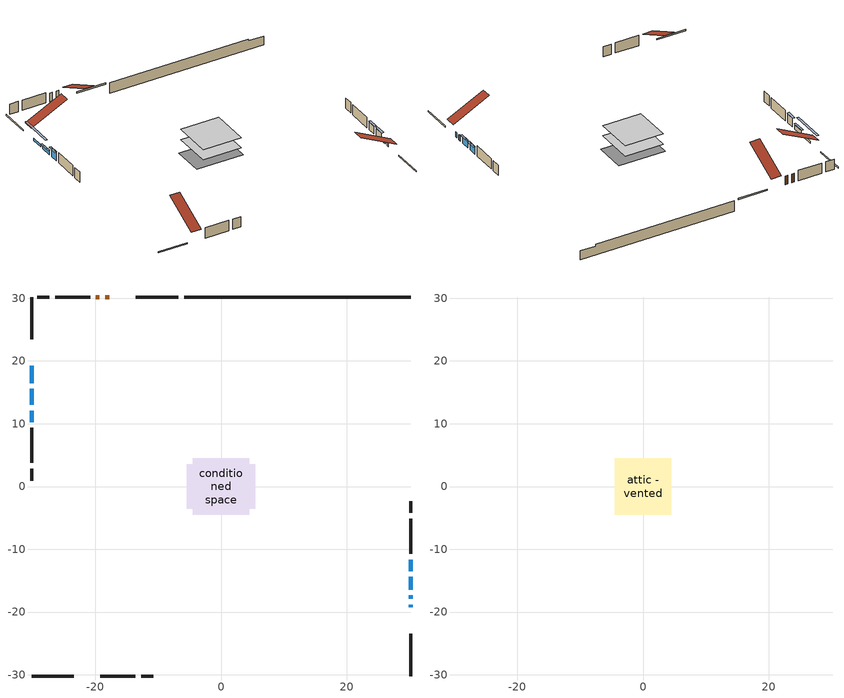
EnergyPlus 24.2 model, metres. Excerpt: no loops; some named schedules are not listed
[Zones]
conditioned space
 floor adiabatic (AdiabaticFloorConstruction): -4.47,-4.47 -4.47,4.47 4.47,4.47 4.47,-4.47 z0.61
 floor foundation (Slab1 construction): -5.44,-3.58 -5.44,3.58 5.44,3.58 5.44,-3.58 z-1.83
 wall outside (RimJoist1 construction): -6.82,30.2 -13.59,30.2 / -30.2,-30.2 -23.43,-30.2 / -30.2,30.2 -30.2,23.43 / 30.2,-30.2 30.2,-23.43 z0.61:0.91
 wall outside (AdiabaticWallConstruction 1): -17.81,30.2 -18.45,30.2 / -19.38,30.2 -19.94,30.2 z0.61:2.64
 wall outside (AdiabaticWallConstruction): 30.2,-19.21 30.2,-18.82 / 30.2,-17.89 30.2,-17.36 z0.61:1.83; -30.2,19.21 -30.2,16.47 z0.61:1.12; -30.2,15.54 -30.2,13.02 z0.61:1.58; -30.2,12.09 -30.2,10.26 z0.61:2.64; 30.2,-16.43 30.2,-14.4 / 30.2,-13.47 30.2,-11.64 z0.61:2.31
 wall outside (Wall1 construction): -20.87,30.2 -26.44,30.2 / -19.21,-30.2 -13.64,-30.2 / -30.2,9.34 -30.2,3.76 / 30.2,-10.71 30.2,-5.14 z0.61:3.05
 wall outside (Wall2 construction): -27.37,30.2 -29.27,30.2 / -12.71,-30.2 -10.81,-30.2 / -30.2,2.84 -30.2,0.94 / 30.2,-4.21 30.2,-2.31 z0.61:3.05
 wall foundation (FoundationWall1 construction): -5.89,30.2,-1.83 -5.89,30.2,0.61 26.59,30.2,0.61 26.59,30.2,0.22 30.2,30.2,0.22 30.2,30.2,-1.83
 window (WindowConstruction 4): 30.2,-19.21 30.2,-18.82 z0.61:1.83
 window (WindowConstruction 6): -30.2,19.21 -30.2,16.47 z0.61:1.12
 window (WindowConstruction): -30.2,15.54 -30.2,13.02 z0.61:1.58
 window (WindowConstruction 1): -30.2,12.09 -30.2,10.26 z0.61:2.64
 window (WindowConstruction 5): 30.2,-17.89 30.2,-17.36 z0.61:1.83
 window (WindowConstruction 2): 30.2,-16.43 30.2,-14.4 z0.61:2.31
 window (WindowConstruction 3): 30.2,-13.47 30.2,-11.64 z0.61:2.31
 door (Door): -17.81,30.2 -18.45,30.2 z0.61:2.64
 door (Door 1): -19.38,30.2 -19.94,30.2 z0.61:2.64
 ceiling adiabatic (AdiabaticFloorConstruction): 4.47,-4.47 4.47,4.47 -4.47,4.47 -4.47,-4.47 z0.61
attic - vented
 floor to conditioned space (Floor1 construction Reversed): -4.47,-4.47 -4.47,4.47 4.47,4.47 4.47,-4.47 z3.05
 roof outside (Roof1 construction): -16.88,30.2,3.05 -16.88,21.75,7.27 -14.52,21.75,7.27 -14.52,30.2,3.05; -20.14,-30.2,3.05 -20.14,-21.75,7.27 -22.5,-21.75,7.27 -22.5,-30.2,3.05; -30.2,20.14,3.05 -21.75,20.14,7.27 -21.75,22.5,7.27 -30.2,22.5,3.05; 30.2,-20.14,3.05 21.75,-20.14,7.27 21.75,-22.5,7.27 30.2,-22.5,3.05
shading: -30.2,13.83 -30.2,21.85 -30.61,21.85 -30.61,13.83 z3.76; -30.2,12.82 -30.2,15.74 -30.61,15.74 -30.61,12.82 z1.78; -30.2,10.06 -30.2,12.29 -30.61,12.29 -30.61,10.06 z2.84; 30.2,-14.2 30.2,-16.63 30.61,-16.63 30.61,-14.2 z2.51; 30.2,-11.44 30.2,-13.67 30.61,-13.67 30.61,-11.44 z2.51
[Building]
Building 1: Terrain=Suburbs
[Site:Location]
Quebec Intl AP_QC: Latitude {deg}=46.8; Longitude {deg}=-71.38; Time Zone {hr}=-5; Elevation {m}=74; Keep Site Location Information=Yes
[Site:GroundTemperature:Shallow]
0.0108218, -2.24938, -2.43038, -1.3578, 2.94801, 7.23376, 10.9493, 13.303, 13.5029, 11.5886, 7.96783, 3.81355
[Site:WaterMainsTemperature]
Calculation Method=Schedule; Temperature Schedule=mains temperature schedule
[Material] Roughness=Rough; Thermal Absorptance=0.9
Name | Thickness {m} | Conductivity {W/m-K} | Density {kg/m3} | Specific Heat {J/kg-K} | Solar Absorptance | Visible Absorptance
asphalt or fiberglass shingles | 0.00635 | 0.162714 | 1121.4 | 1465.45 | 0.4 | 0.4
ceiling loosefill ins | 0.254 | 0.0480833 | 16.02 | 1046.75 | 0.7 | 0.7
ceiling stud and cavity | 0.1397 | 0.180722 | 65.682 | 1177.47 | 0.7 | 0.7
concrete 4.0 in. | 0.1016 | 1.803125 | 2242.8 | 837.4 | 0.7 | 0.7
concrete 8.0 in. | 0.2032 | 1.803125 | 2242.8 | 837.4 | 0.7 | 0.7
door material | 0.04445 | 0.053851 | 512.64 | 1214.23 | 0.7 | 0.7
exterior vertical ins | 0.0392557 | 0.029427 | 32.04 | 1214.23 | 0.7 | 0.7
floor covering | 0.0127 | 0.0433444 | 54.468 | 1339.84 | 0.6 | 0.6
floor rigid ins; wall rigid ins | 0.512978 | 0.029427 | 32.04 | 1214.23 | 0.7 | 0.7
floor stud and cavity | 0.1397 | 1.75129 | 37.0049 | 1207.88 | 0.7 | 0.7
furniture material conditioned space 1 | 0.1524 | 0.115458 | 640.8 | 1214.23 | 0.6 | 0.6
gypsum board | 0.0127 | 0.160291 | 801 | 837.4 | 0.6 | 0.6
gypsum board 1 | 0.0127 | 0.160291 | 801 | 837.4 | 0.7 | 0.7
osb sheathing 0.5 in. | 0.0127 | 0.115458 | 512.64 | 1214.23 | 0.7 | 0.7
osb sheathing 0.75 in. | 0.01905 | 0.115458 | 512.64 | 1214.23 | 0.7 | 0.7
osb sheathing 2.0 in. | 0.0508 | 0.115458 | 512.64 | 1214.23 | 0.7 | 0.7
rim joist stud and cavity | 0.0508 | 0.028296 | 125.044 | 1163.47 | 0.6 | 0.6
wall stud and cavity | 0.1397 | 0.080875 | 139.0536 | 1170.24 | 0.7 | 0.7
wall stud and cavity 1 | 0.1397 | 0.0740787 | 139.0536 | 1170.24 | 0.7 | 0.7
wall stud and cavity 2 | 0.0889 | 0.380278 | 52.3479 | 1209.89 | 0.7 | 0.7
wall stud and cavity 3 | 0.0889 | 0.391764 | 83.0341 | 1211.67 | 0.7 | 0.7
wood siding | 0.0254 | 0.102417 | 544.68 | 1172.36 | 0.4 | 0.4
wood siding 1; wood siding 2; wood siding 3 | 0.0254 | 0.102417 | 544.68 | 1172.36 | 0.7 | 0.7
[WindowMaterial:SimpleGlazingSystem]
Name | U-Factor {W/m2-K} | Solar Heat Gain Coefficient
WindowMaterial | 2.77597 | 0.55
WindowMaterial 1 | 2.82821 | 0.59
WindowMaterial 2 | 2.78676 | 0.61
WindowMaterial 3 | 2.79414 | 0.65
WindowMaterial 4 | 2.992306 | 0.59
WindowMaterial 5 | 2.98152 | 0.61
WindowMaterial 6 | 2.76291 | 0.48
[Construction]
AdiabaticFloorConstruction: floor stud and cavity, floor rigid ins, osb sheathing 0.75 in., floor covering
AdiabaticWallConstruction: wood siding 2, wall rigid ins, wall stud and cavity 2, gypsum board
AdiabaticWallConstruction 1: wood siding 3, wall rigid ins, wall stud and cavity 2, gypsum board
Door; Door 1: door material
Floor1 construction Reversed: gypsum board, ceiling stud and cavity, ceiling loosefill ins
FoundationWall1 construction: concrete 8.0 in., gypsum board 1
furniture construction conditioned space 1: furniture material conditioned space 1
PartitionWallConstruction: gypsum board, wall stud and cavity 3, gypsum board
RimJoist1 construction: wood siding 1, osb sheathing 2.0 in., rim joist stud and cavity
Roof1 construction: asphalt or fiberglass shingles
Slab1 construction: concrete 4.0 in.
Wall1 construction: wood siding, osb sheathing 0.5 in., wall stud and cavity, gypsum board
Wall2 construction: wood siding, osb sheathing 0.5 in., wall stud and cavity 1, gypsum board
WindowConstruction: WindowMaterial
WindowConstruction 1: WindowMaterial 1
WindowConstruction 2: WindowMaterial 2
WindowConstruction 3: WindowMaterial 3
WindowConstruction 4: WindowMaterial 4
WindowConstruction 5: WindowMaterial 5
WindowConstruction 6: WindowMaterial 6
[Zone] Multiplier=1; Part of Total Floor Area=Yes
Name | Volume {m3}
attic - vented | 53.1434
conditioned space | 400.6
[Space]
Name | Zone | Volume {m3}
attic - vented 1 | attic - vented | 53.1434
conditioned space 1 | conditioned space | 400.6
[ZoneInfiltration:EffectiveLeakageArea]
infil attic - vented 1: Zone or Space=attic - vented 1; Schedule=Always On Discrete; Effective Air Leakage Area {cm2}=2946.83; Stack Coefficient=0.000293761; Wind Coefficient=1.15802e-05
[ZoneMixing]
whole house fan mix: Zone or Space=attic - vented; Schedule=Always On Continuous; Design Flow Rate Calculation Method=Flow/Zone; Design Flow Rate {m3/s}=0; Source Zone or Space=conditioned space
[SurfaceProperty:ExposedFoundationPerimeter]
Slab1: Exposed Perimeter Calculation Method=TotalExposedPerimeter; Total Exposed Perimeter {m}=36.089
[InternalMass] Zone or ZoneList=conditioned space; Space or SpaceList=conditioned space 1
Name | Construction | Surface Area {m2}
furniture mass conditioned space 1 | furniture construction conditioned space 1 | 63.108
partition wall mass | PartitionWallConstruction | 157.77
[Lights]
interior lighting: Zone or ZoneList or Space or SpaceList=conditioned space 1; Schedule=interior lighting schedule; Design Level Calculation Method=LightingLevel; Lighting Level {W}=343.2; Return Air Fraction=0; Fraction Radiant=0.6; Fraction Visible=0.2; Fraction Replaceable=1
[People]
occupants: Zone or ZoneList or Space or SpaceList=conditioned space 1; Number of People Schedule=occupants schedule; Number of People Calculation Method=People; Number of People=3; Fraction Radiant=0.314171; Sensible Heat Fraction=0.56303; Activity Level Schedule=occupants activity schedule; Carbon Dioxide Generation Rate {m3/s-W}=0; Enable ASHRAE 55 Comfort Warnings=No; Mean Radiant Temperature Calculation Type=EnclosureAveraged
[ElectricEquipment] Zone or ZoneList or Space or SpaceList=conditioned space 1; Design Level Calculation Method=EquipmentLevel
Name | Schedule | Design Level {W} | Fraction Latent | Fraction Radiant | Fraction Lost
clothes dryer | clothes dryer schedule | 140.772 | 0.015 | 0.081 | 0.85
clothes washer | clothes washer schedule | 32.1985 | 0.03 | 0.162 | 0.7
cooking range | cooking range schedule | 215.147 | 0.08 | 0.432 | 0.2
dishwasher | dishwasher schedule | 66.8632 | 0.3 | 0.18 | 0.4
fridge | fridge schedule | 72.9452 | 0 | 0.6 | 0
mech vent house fan | mech vent house fan schedule | 6.33333 | 0 | 0 | 1
mech vent house fan cfis | mech vent house fan cfis schedule | 0 | 0 | 0 | 0
mech vent range fan 0 | mech vent range fan 0 schedule | 57 | 0 | 0 | 1
misc plug loads | misc plug loads schedule | 494.7 | 0.045 | 0.513 | 0.1
whole house fan | Always On Discrete | 0 | 0 | 0 | 1
[OtherEquipment] Zone or ZoneList or Space or SpaceList=conditioned space 1; Design Level Calculation Method=EquipmentLevel
Name | Fuel Type | Schedule | Design Level {W} | Fraction Latent | Fraction Radiant | Fraction Lost
clothes dryer 1 | Electricity | clothes dryer schedule | 0 | 0.015 | 0.081 | 0.85
cooking range 1 | Electricity | cooking range schedule | 0 | 0.08 | 0.432 | 0.2
general water use latent | None | general water use schedule | 62.594 | 1 | 0 | 0
general water use sensible | None | general water use schedule | -61.6891 | 0 | 0.6 | 0
mech vent house fan latent load | None | Always On Discrete | 0 | 1 | 0 | 0
mech vent house fan sensible load | None | Always On Discrete | 0 | 0 | 0 | 0
water heater energy adjustment1 | Electricity | Always On Discrete | 0.01 | 0 | 0 | 1
[ZoneInfiltration:DesignFlowRate] Zone or ZoneList or Space or SpaceList=conditioned space 1; Schedule=Always On Discrete; Design Flow Rate Calculation Method=Flow/Zone; Design Flow Rate {m3/s}=0
infil flow; natural vent flow; whole house fan flow
[ZoneControl:Thermostat]
conditioned space Thermostat: Zone or ZoneList=conditioned space; Control Type Schedule=conditioned space Thermostat Schedule; Control 1=conditioned space temperature setpoint; Temperature Difference Between Cutout And Setpoint {deltaC}=0
[ZoneHVAC:Baseboard:Convective:Electric]
electric baseboard: Availability Schedule=Always On Discrete; Heating Design Capacity {W}=7851.08; Efficiency=1
[AirLoopHVAC:UnitarySystem]
unit heater unitary system: Control Type=Load; Controlling Zone or Thermostat Location=conditioned space; Dehumidification Control Type=None; Availability Schedule=Always On Discrete; Supply Fan=unit heater supply fan; Fan Placement=BlowThrough; Supply Air Fan Operating Mode Schedule=unit heater auto fan schedule; Heating Coil=unit heater htg coil; DX Heating Coil Sizing Ratio=1; Use DOAS DX Cooling Coil=No; Minimum Supply Air Temperature {C}=2; Latent Load Control=SensibleOnlyLoadControl; Cooling Supply Air Flow Rate Method=None; Heating Supply Air Flow Rate Method=SupplyAirFlowRate; Heating Supply Air Flow Rate {m3/s}=0.00141584; No Load Supply Air Flow Rate Method=SupplyAirFlowRate; No Load Supply Air Flow Rate {m3/s}=0; No Load Supply Air Flow Rate Control Set To Low Speed=Yes; Maximum Supply Air Temperature {C}=48.8889; Maximum Outdoor Dry-Bulb Temperature for Supplemental Heater Operation {C}=21; Ancillary On-Cycle Electric Power {W}=0; Ancillary Off-Cycle Electric Power {W}=0
[Fan:SystemModel]
unit heater supply fan: Availability Schedule=Always On Discrete; Design Maximum Air Flow Rate {m3/s}=0.00141584; Speed Control Method=Discrete; Electric Power Minimum Flow Rate Fraction=0.2; Design Pressure Rise {Pa}=500; Motor Efficiency=1; Motor In Air Stream Fraction=1; Design Electric Power Consumption {W}=Autosize; Design Power Sizing Method=PowerPerFlow; Electric Power Per Unit Flow Rate {W/(m3/s)}=28251.7; Electric Power Per Unit Flow Rate Per Unit Pressure {W/((m3/s)-Pa)}=1.66667; Fan Total Efficiency=0.7; Motor Loss Radiative Fraction=0; Number of Speeds=1; Speed Flow Fraction 1=1; Speed Electric Power Fraction 1=1
[Coil:Heating:Fuel]
unit heater htg coil: Availability Schedule=Always On Discrete; Fuel Type=OtherFuel1; Burner Efficiency=0.3; Nominal Capacity {W}=0.293071; On Cycle Parasitic Electric Load {W}=0; Off Cycle Parasitic Fuel Load {W}=0
[Zone equipment]
conditioned space: electric baseboard, unit heater unitary system
[Foundation:Kiva]
Foundation Kiva 1: Initial Indoor Air Temperature {C}=18; Wall Height Above Grade {m}=0.609996; Wall Depth Below Slab {m}=0.2032; Custom Block Material Name 1=exterior vertical ins; Custom Block Depth 1 {m}=2.43998; Custom Block X Position 1 {m}=0.2159; Custom Block Z Position 1 {m}=0
[Foundation:Kiva:Settings]
Soil Conductivity {W/m-K}=0.849921; Soil Density {kg/m3}=1842.3; Soil Specific Heat {J/kg-K}=418.7; Ground Solar Absorptivity=0.9; Ground Thermal Absorptivity=0.9; Ground Surface Roughness {m}=0.03; Far-Field Width {m}=40; Deep-Ground Boundary Condition=ZeroFlux; Deep-Ground Depth {m}=40; Minimum Cell Dimension {m}=0.2; Maximum Cell Growth Coefficient=3; Simulation Timestep=Timestep
[Exterior:Lights]
exterior lighting: Schedule=exterior lighting schedule; Design Level {W}=75.6
[EnergyManagementSystem:GlobalVariable]
infil_program_Qfan
infil_program_Qinf
natural_vent_program_Qnv
natural_vent_program_Qwhf
[EnergyManagementSystem:Sensor]
Name | Output:Variable or Output:Meter Index Key | Output:Variable or Output:Meter
airflow_gain | infil flow | Infiltration Sensible Heat Gain Energy
airflow_gain_1 | natural vent flow | Infiltration Sensible Heat Gain Energy
airflow_gain_2 | whole house fan flow | Infiltration Sensible Heat Gain Energy
airflow_loss | infil flow | Infiltration Sensible Heat Loss Energy
airflow_loss_1 | natural vent flow | Infiltration Sensible Heat Loss Energy
airflow_loss_2 | whole house fan flow | Infiltration Sensible Heat Loss Energy
clg_load_cond |  | Cooling:EnergyTransfer:Zone:CONDITIONED SPACE
clg_sp_s; clg_sp_s_1 | cooling setpoint | Schedule Value
clothes_dryer_exhaust_0_sch_s | clothes dryer exhaust 0 schedule | Schedule Value
conditioned_space_clg_unmet_s | conditioned space | Zone Cooling Setpoint Not Met Time
conditioned_space_htg_unmet_s | conditioned space | Zone Heating Setpoint Not Met Time
cool_season | cooling season schedule | Schedule Value
fridge_tin_s | conditioned space | Zone Mean Air Temperature
htg_load_cond |  | Heating:EnergyTransfer:Zone:CONDITIONED SPACE
htg_sp_s; htg_sp_s_1 | heating setpoint | Schedule Value
ig_ee_conv | clothes dryer | Electric Equipment Convective Heating Energy
ig_ee_conv_2 | cooking range | Electric Equipment Convective Heating Energy
ig_ee_conv_4 | fridge | Electric Equipment Convective Heating Energy
ig_ee_conv_5 | misc plug loads | Electric Equipment Convective Heating Energy
ig_ee_conv_6 | whole house fan | Electric Equipment Convective Heating Energy
ig_ee_rad | clothes dryer | Electric Equipment Radiant Heating Energy
ig_ee_rad_2 | cooking range | Electric Equipment Radiant Heating Energy
ig_ee_rad_4 | fridge | Electric Equipment Radiant Heating Energy
ig_ee_rad_5 | misc plug loads | Electric Equipment Radiant Heating Energy
ig_ee_rad_6 | whole house fan | Electric Equipment Radiant Heating Energy
ig_lgt_conv | interior lighting | Lights Convective Heating Energy
ig_lgt_rad | interior lighting | Lights Radiant Heating Energy
ig_lgt_vis | interior lighting | Lights Visible Radiation Heating Energy
ig_oe_conv | clothes dryer 1 | Other Equipment Convective Heating Energy
ig_oe_conv_1 | cooking range 1 | Other Equipment Convective Heating Energy
ig_oe_conv_2 | general water use latent | Other Equipment Convective Heating Energy
ig_oe_conv_3 | general water use sensible | Other Equipment Convective Heating Energy
ig_oe_conv_4 | water heater energy adjustment1 | Other Equipment Convective Heating Energy
ig_oe_rad | clothes dryer 1 | Other Equipment Radiant Heating Energy
ig_oe_rad_1 | cooking range 1 | Other Equipment Radiant Heating Energy
ig_oe_rad_2 | general water use latent | Other Equipment Radiant Heating Energy
ig_oe_rad_3 | general water use sensible | Other Equipment Radiant Heating Energy
ig_oe_rad_4 | water heater energy adjustment1 | Other Equipment Radiant Heating Energy
ig_ppl_conv | occupants | People Convective Heating Energy
ig_ppl_rad | occupants | People Radiant Heating Energy
im_conv | furniture mass conditioned space 1 | Surface Inside Face Convection Heat Gain Energy
im_conv_1 | partition wall mass | Surface Inside Face Convection Heat Gain Energy
im_ig | furniture mass conditioned space 1 | Surface Inside Face Internal Gains Radiation Heat Gain Energy
im_ig_1 | partition wall mass | Surface Inside Face Internal Gains Radiation Heat Gain Energy
im_lgt | furniture mass conditioned space 1 | Surface Inside Face Lights Radiation Heat Gain Energy
im_lgt_1 | partition wall mass | Surface Inside Face Lights Radiation Heat Gain Energy
im_sol | furniture mass conditioned space 1 | Surface Inside Face Solar Radiation Heat Gain Energy
im_sol_1 | partition wall mass | Surface Inside Face Solar Radiation Heat Gain Energy
im_surf | furniture mass conditioned space 1 | Surface Inside Face Net Surface Thermal Radiation Heat Gain Energy
im_surf_1 | partition wall mass | Surface Inside Face Net Surface Thermal Radiation Heat Gain Energy
mech_vent_range_fan_0_sch_s | mech vent range fan 0 schedule | Schedule Value
mv_conv | mech vent house fan | Electric Equipment Convective Heating Energy
mv_conv_1 | mech vent house fan cfis | Electric Equipment Convective Heating Energy
mv_conv_2 | mech vent range fan 0 | Electric Equipment Convective Heating Energy
mv_conv_3 | mech vent house fan latent load | Other Equipment Convective Heating Energy
mv_conv_4 | mech vent house fan sensible load | Other Equipment Convective Heating Energy
mv_rad | mech vent house fan | Electric Equipment Radiant Heating Energy
mv_rad_1 | mech vent house fan cfis | Electric Equipment Radiant Heating Energy
mv_rad_2 | mech vent range fan 0 | Electric Equipment Radiant Heating Energy
mv_rad_3 | mech vent house fan latent load | Other Equipment Radiant Heating Energy
mv_rad_4 | mech vent house fan sensible load | Other Equipment Radiant Heating Energy
natural_vent_s | natural vent schedule | Schedule Value
out_pb_s |  | Site Outdoor Air Barometric Pressure
out_wt_s |  | Site Outdoor Air Humidity Ratio
site_vw_s |  | Site Wind Speed
ss_back_out | Window1 | Surface Window Shortwave from Zone Back Out Window Heat Transfer Rate
ss_back_out_1 | Window10 | Surface Window Shortwave from Zone Back Out Window Heat Transfer Rate
ss_back_out_2 | Window2 | Surface Window Shortwave from Zone Back Out Window Heat Transfer Rate
ss_back_out_3 | Window5 | Surface Window Shortwave from Zone Back Out Window Heat Transfer Rate
ss_back_out_4 | Window6 | Surface Window Shortwave from Zone Back Out Window Heat Transfer Rate
ss_back_out_5 | Window7 | Surface Window Shortwave from Zone Back Out Window Heat Transfer Rate
ss_back_out_6 | Window9 | Surface Window Shortwave from Zone Back Out Window Heat Transfer Rate
ss_conv | Door1 | Surface Inside Face Convection Heat Gain Energy
ss_conv_1 | Door2 | Surface Inside Face Convection Heat Gain Energy
ss_conv_2 | Window1 | Surface Inside Face Convection Heat Gain Energy
ss_conv_3 | Window10 | Surface Inside Face Convection Heat Gain Energy
ss_conv_4 | Window2 | Surface Inside Face Convection Heat Gain Energy
ss_conv_5 | Window5 | Surface Inside Face Convection Heat Gain Energy
ss_conv_6 | Window6 | Surface Inside Face Convection Heat Gain Energy
ss_conv_7 | Window7 | Surface Inside Face Convection Heat Gain Energy
ss_conv_8 | Window9 | Surface Inside Face Convection Heat Gain Energy
ss_ig | Door1 | Surface Inside Face Internal Gains Radiation Heat Gain Energy
ss_ig_1 | Door2 | Surface Inside Face Internal Gains Radiation Heat Gain Energy
ss_ig_2 | Window1 | Surface Inside Face Internal Gains Radiation Heat Gain Energy
ss_ig_3 | Window10 | Surface Inside Face Internal Gains Radiation Heat Gain Energy
ss_ig_4 | Window2 | Surface Inside Face Internal Gains Radiation Heat Gain Energy
ss_ig_5 | Window5 | Surface Inside Face Internal Gains Radiation Heat Gain Energy
ss_ig_6 | Window6 | Surface Inside Face Internal Gains Radiation Heat Gain Energy
ss_ig_7 | Window7 | Surface Inside Face Internal Gains Radiation Heat Gain Energy
ss_ig_8 | Window9 | Surface Inside Face Internal Gains Radiation Heat Gain Energy
ss_lgt | Door1 | Surface Inside Face Lights Radiation Heat Gain Energy
ss_lgt_1 | Door2 | Surface Inside Face Lights Radiation Heat Gain Energy
ss_sol | Door1 | Surface Inside Face Solar Radiation Heat Gain Energy
ss_sol_1 | Door2 | Surface Inside Face Solar Radiation Heat Gain Energy
ss_surf | Door1 | Surface Inside Face Net Surface Thermal Radiation Heat Gain Energy
ss_surf_1 | Door2 | Surface Inside Face Net Surface Thermal Radiation Heat Gain Energy
ss_surf_2 | Window1 | Surface Inside Face Net Surface Thermal Radiation Heat Gain Energy
ss_surf_3 | Window10 | Surface Inside Face Net Surface Thermal Radiation Heat Gain Energy
ss_surf_4 | Window2 | Surface Inside Face Net Surface Thermal Radiation Heat Gain Energy
ss_surf_5 | Window5 | Surface Inside Face Net Surface Thermal Radiation Heat Gain Energy
ss_surf_6 | Window6 | Surface Inside Face Net Surface Thermal Radiation Heat Gain Energy
ss_surf_7 | Window7 | Surface Inside Face Net Surface Thermal Radiation Heat Gain Energy
ss_surf_8 | Window9 | Surface Inside Face Net Surface Thermal Radiation Heat Gain Energy
ss_trans_in | Window1 | Surface Window Transmitted Solar Radiation Rate
ss_trans_in_1 | Window10 | Surface Window Transmitted Solar Radiation Rate
ss_trans_in_2 | Window2 | Surface Window Transmitted Solar Radiation Rate
ss_trans_in_3 | Window5 | Surface Window Transmitted Solar Radiation Rate
ss_trans_in_4 | Window6 | Surface Window Transmitted Solar Radiation Rate
ss_trans_in_5 | Window7 | Surface Window Transmitted Solar Radiation Rate
ss_trans_in_6 | Window9 | Surface Window Transmitted Solar Radiation Rate
ss_trans_out | Window1 | Surface Inside Face Initial Transmitted Diffuse Transmitted Out Window Solar Radiation Rate
ss_trans_out_1 | Window10 | Surface Inside Face Initial Transmitted Diffuse Transmitted Out Window Solar Radiation Rate
ss_trans_out_2 | Window2 | Surface Inside Face Initial Transmitted Diffuse Transmitted Out Window Solar Radiation Rate
ss_trans_out_3 | Window5 | Surface Inside Face Initial Transmitted Diffuse Transmitted Out Window Solar Radiation Rate
ss_trans_out_4 | Window6 | Surface Inside Face Initial Transmitted Diffuse Transmitted Out Window Solar Radiation Rate
ss_trans_out_5 | Window7 | Surface Inside Face Initial Transmitted Diffuse Transmitted Out Window Solar Radiation Rate
ss_trans_out_6 | Window9 | Surface Inside Face Initial Transmitted Diffuse Transmitted Out Window Solar Radiation Rate
s_conv | Floor1 | Surface Inside Face Convection Heat Gain Energy
s_conv_1 | FoundationWall1 | Surface Inside Face Convection Heat Gain Energy
s_conv_10 | Wall1:180 | Surface Inside Face Convection Heat Gain Energy
s_conv_11 | Wall1:270 | Surface Inside Face Convection Heat Gain Energy
s_conv_12 | Wall1:90 | Surface Inside Face Convection Heat Gain Energy
s_conv_13 | Wall2:0 | Surface Inside Face Convection Heat Gain Energy
s_conv_14 | Wall2:180 | Surface Inside Face Convection Heat Gain Energy
s_conv_15 | Wall2:270 | Surface Inside Face Convection Heat Gain Energy
s_conv_16 | Wall2:90 | Surface Inside Face Convection Heat Gain Energy
s_conv_2 | inferred conditioned ceiling | Surface Inside Face Convection Heat Gain Energy
s_conv_3 | inferred conditioned floor | Surface Inside Face Convection Heat Gain Energy
s_conv_4 | RimJoist1:0 | Surface Inside Face Convection Heat Gain Energy
s_conv_5 | RimJoist1:180 | Surface Inside Face Convection Heat Gain Energy
s_conv_6 | RimJoist1:270 | Surface Inside Face Convection Heat Gain Energy
s_conv_7 | RimJoist1:90 | Surface Inside Face Convection Heat Gain Energy
s_conv_8 | Slab1 | Surface Inside Face Convection Heat Gain Energy
s_conv_9 | Wall1:0 | Surface Inside Face Convection Heat Gain Energy
s_ig | Floor1 | Surface Inside Face Internal Gains Radiation Heat Gain Energy
s_ig_1 | FoundationWall1 | Surface Inside Face Internal Gains Radiation Heat Gain Energy
s_ig_10 | Wall1:180 | Surface Inside Face Internal Gains Radiation Heat Gain Energy
s_ig_11 | Wall1:270 | Surface Inside Face Internal Gains Radiation Heat Gain Energy
s_ig_12 | Wall1:90 | Surface Inside Face Internal Gains Radiation Heat Gain Energy
s_ig_13 | Wall2:0 | Surface Inside Face Internal Gains Radiation Heat Gain Energy
s_ig_14 | Wall2:180 | Surface Inside Face Internal Gains Radiation Heat Gain Energy
s_ig_15 | Wall2:270 | Surface Inside Face Internal Gains Radiation Heat Gain Energy
s_ig_16 | Wall2:90 | Surface Inside Face Internal Gains Radiation Heat Gain Energy
s_ig_2 | inferred conditioned ceiling | Surface Inside Face Internal Gains Radiation Heat Gain Energy
s_ig_3 | inferred conditioned floor | Surface Inside Face Internal Gains Radiation Heat Gain Energy
s_ig_4 | RimJoist1:0 | Surface Inside Face Internal Gains Radiation Heat Gain Energy
